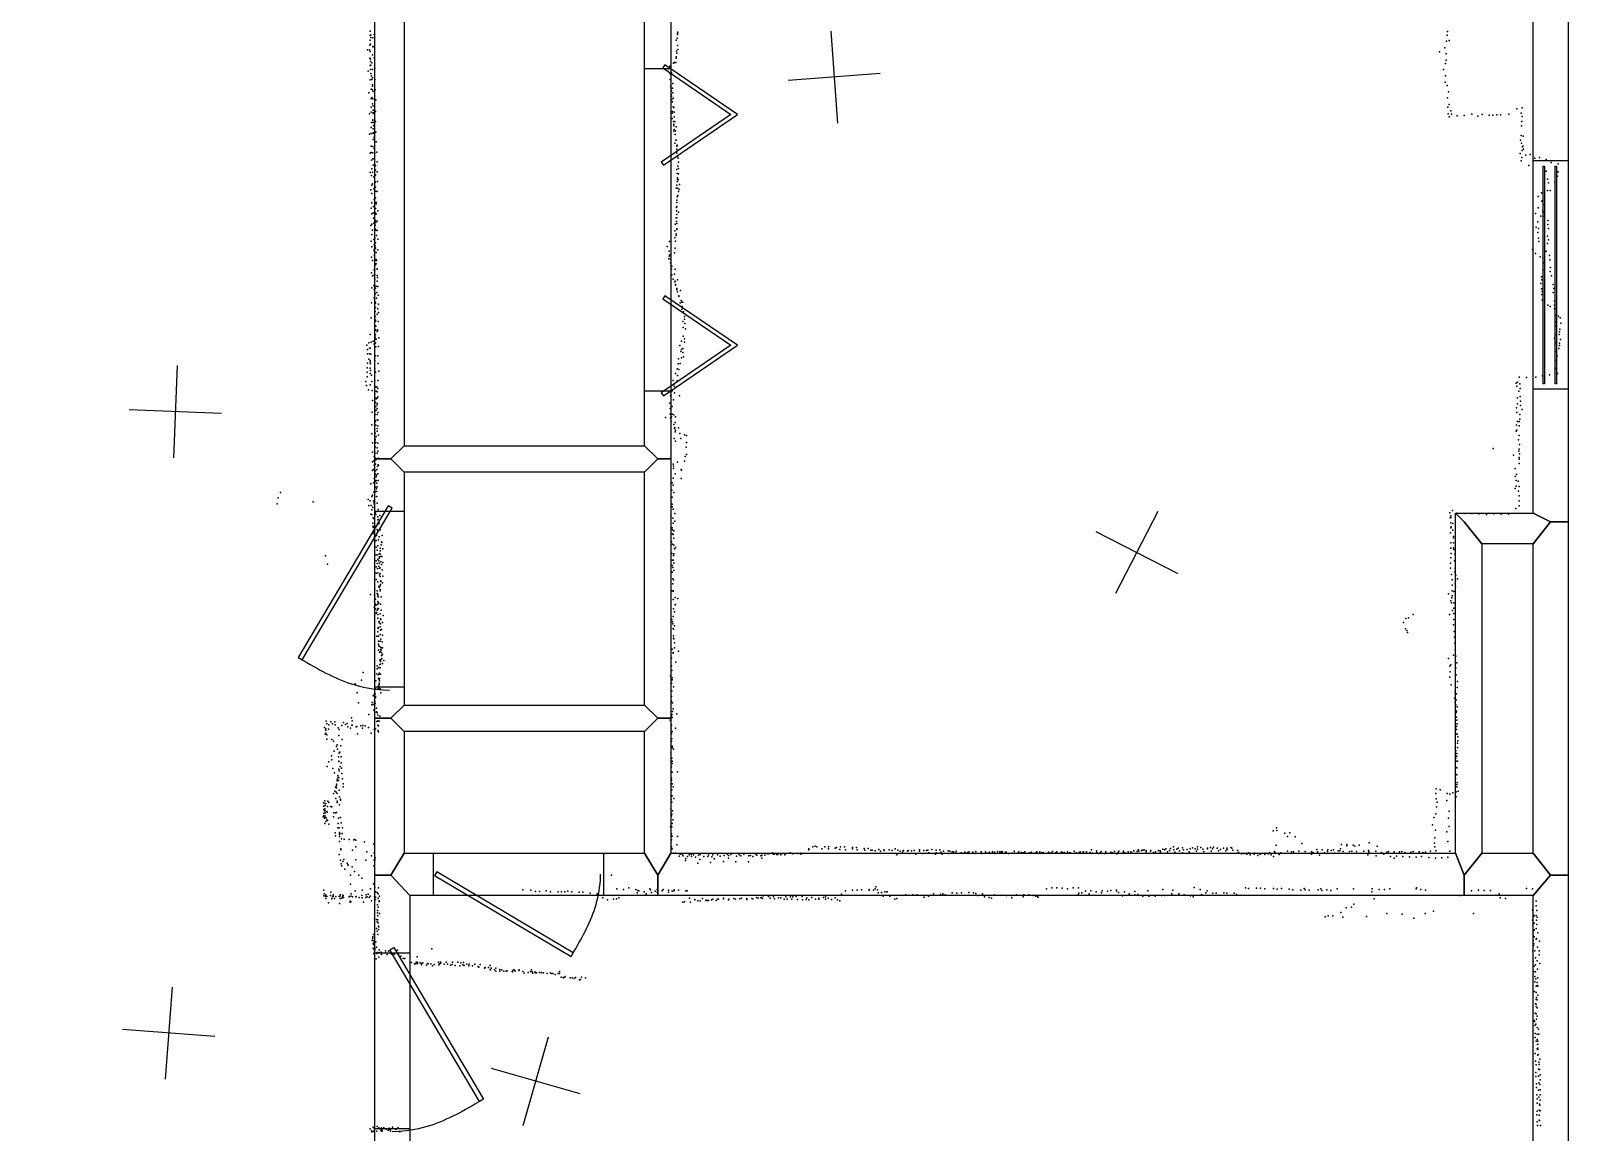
# Model space of a CAD drawing. Header units: millimetres. Extents: x -6189 to 5556, y -1270 to 18599.
# Drawn here: x -1103 to 5556, y 1698 to 6472 of the extents above; entities that cross this region are included whole.
import ezdxf

# ---------------------------------------------------------------- set-up
doc = ezdxf.new("R2010")
doc.units = ezdxf.units.MM
for name, color, linetype in [('DOORS', 7, 'Continuous'), ('P', 9, 'Continuous'), ('PANOS', 10, 'Continuous'), ('ROOMS', 1, 'Continuous'), ('WALLS', 3, 'Continuous'), ('WINDOWS', 6, 'Continuous')]:
    doc.layers.add(name, color=color, linetype=linetype)

# ---------------------------------------------------------------- blocks, each defined once
blk = doc.blocks.new('7-Bifold_49')
for points in [[(-898.992, 30.3406), (-625.387, 430.985)], [(-625.387, 430.985), (-356.55, 38.1576), (-373.055, 26.8622)], [(350.975, 30.1593), (624.58, 430.804)], [(624.58, 430.804), (893.417, 37.9763), (876.912, 26.6809)], [(-625.37, 395.547), (-882.476, 19.0615), (-898.992, 30.3406)], [(-373.055, 26.8622), (-625.37, 395.547)], [(624.597, 395.366), (367.491, 18.8802), (350.975, 30.1593)], [(876.912, 26.6809), (624.597, 395.366)]]:
    blk.add_lwpolyline(points)
blk = doc.blocks.new('1-Standard_3D')
for points in [[(-403.982, 5.64828), (253.382, 394.931), (263.573, 377.722), (-393.791, -11.5606), (-403.982, 5.64828)], [(263.573, 377.722), (275.367, 357.142), (283.15, 343.495), (290.844, 329.879), (298.429, 316.269), (305.882, 302.642), (313.184, 288.973), (320.313, 275.239), (327.249, 261.416), (333.971, 247.479), (340.456, 233.405), (346.686, 219.17), (352.638, 204.75), (358.291, 190.121), (363.626, 175.258), (368.62, 160.139), (373.253, 144.738), (377.503, 129.032), (381.351, 112.998), (384.774, 96.6102), (387.752, 79.8457), (390.265, 62.6802), (392.29, 45.0899), (393.807, 27.0508), (395.085, -0.90191)]]:
    blk.add_lwpolyline(points)
blk = doc.blocks.new('1-Standard_4C')
for points in [[(-590, 42.9766), (589.999, 42.9766), (589.999, 32.9766), (-590, 32.9766), (-590, 42.9766)], [(-590.014, -44.0958), (589.985, -44.0958), (589.985, -54.0958), (-590.014, -54.0958), (-590.014, -44.0958)]]:
    blk.add_lwpolyline(points)

msp = doc.modelspace()

# ---------------------------------------------------------------- linework, layer by layer
at = {"layer": 'DOORS'}
for points in [[(1670.05, 6307.29), (1670.05, 4910.29), (1555.75, 4910.29), (1555.75, 6307.29), (1670.05, 6307.29)], [(514.35, 4389.77), (514.35, 3627.77), (387.35, 3627.77), (387.35, 4389.77), (514.35, 4389.77)], [(1378.2, 2724.15), (641.6, 2724.15), (641.6, 2908.3), (1378.2, 2908.3), (1378.2, 2724.15)], [(539.75, 2476.03), (539.75, 1714.03), (387.35, 1714.03), (387.35, 2476.03), (539.75, 2476.03)]]:
    msp.add_lwpolyline(points, dxfattribs=at)
at = {"layer": 'P'}
for p in [(367, 6470), (1699, 6461), (1700, 6466), (5033, 6468), (366, 6409), (368, 6452), (368, 6431), (369, 6414), (370, 6453), (370, 6442), (379, 6441), (379, 6404), (381, 6402), (385, 6455), (1693, 6431), (1697, 6440), (1698, 6408), (1699, 6455), (5022, 6398), (5029, 6426), (5032, 6453), (5040, 6429), (356, 6389), (365, 6389), (366, 6353), (368, 6382), (369, 6348), (369, 6339), (375, 6332), (377, 6367), (384, 6354), (1681, 6331), (1686, 6334), (1691, 6334), (1692, 6358), (1693, 6353), (1694, 6383), (1696, 6374), (1700, 6391), (4998, 6380), (5024, 6330), (5027, 6371), (5027, 6344), (359, 6296), (368, 6321), (369, 6303), (370, 6322), (370, 6287), (373, 6276), (374, 6261), (377, 6268), (378, 6303), (387, 6309), (387, 6261), (1657, 6296), (1665, 6318), (1666, 6285), (1667, 6260), (1668, 6288), (1673, 6289), (5016, 6303), (5024, 6276), (362, 6202), (368, 6259), (372, 6218), (377, 6237), (377, 6231), (378, 6216), (380, 6209), (389, 6216), (1669, 6227), (1670, 6234), (1671, 6195), (1672, 6211), (1677, 6223), (1678, 6243), (1678, 6202), (5023, 6249), (5032, 6235), (5038, 6207), (371, 6140), (372, 6177), (375, 6182), (377, 6155), (379, 6176), (380, 6146), (380, 6128), (392, 6172), (1672, 6188), (1674, 6173), (1677, 6163), (1680, 6179), (1680, 6142), (1682, 6139), (5033, 6181), (5035, 6140), (5041, 6152), (5334, 6133), (5356, 6138), (364, 6112), (371, 6119), (373, 6074), (379, 6085), (379, 6083), (380, 6113), (381, 6118), (381, 6074), (382, 6060), (384, 6063), (390, 6122), (391, 6078), (1675, 6114), (1676, 6092), (1677, 6122), (1681, 6078), (1682, 6067), (1684, 6119), (1684, 6098), (1687, 6079), (5036, 6112), (5040, 6098), (5048, 6125), (5050, 6110), (5075, 6103), (5106, 6104), (5139, 6110), (5164, 6102), (5184, 6109), (5214, 6106), (5230, 6106), (5247, 6107), (5263, 6107), (5299, 6110), (5353, 6115), (5355, 6078), (5357, 6100), (364, 6023), (372, 6052), (372, 6026), (380, 6046), (380, 6027), (380, 6000), (381, 6031), (385, 6011), (392, 6032), (1682, 6059), (1683, 6036), (1684, 6044), (1688, 6022), (1689, 6038), (1691, 5998), (1692, 6055), (1693, 5997), (5350, 5998), (5352, 6018), (5354, 6059), (5361, 6015), (367, 5941), (372, 5971), (372, 5944), (379, 5970), (379, 5943), (384, 5962), (387, 5990), (387, 5941), (394, 5990), (396, 5946), (1687, 5985), (1695, 5971), (1695, 5941), (1696, 5958), (1696, 5950), (1697, 5976), (1699, 5927), (5348, 5939), (5354, 5985), (5357, 5953), (5358, 5969), (5359, 5972), (5363, 5958), (5372, 5932), (5392, 5935), (373, 5911), (374, 5873), (379, 5916), (380, 5889), (385, 5916), (390, 5888), (390, 5867), (397, 5903), (397, 5860), (1696, 5870), (1700, 5885), (1701, 5919), (1702, 5902), (1703, 5875), (5353, 5908), (5355, 5923), (5386, 5887), (5412, 5920), (5432, 5922), (5460, 5914), (5461, 5863), (5482, 5901), (5512, 5860), (5513, 5895), (368, 5858), (373, 5844), (374, 5802), (378, 5859), (378, 5808), (383, 5839), (390, 5794), (391, 5846), (391, 5816), (399, 5818), (1695, 5803), (1697, 5853), (1697, 5819), (1699, 5834), (1699, 5829), (1701, 5825), (1703, 5852), (1707, 5805), (5467, 5829), (5470, 5812), (5498, 5815), (5509, 5841), (370, 5782), (374, 5767), (383, 5787), (385, 5740), (391, 5747), (392, 5777), (394, 5727), (398, 5775), (1692, 5789), (1695, 5738), (1696, 5728), (1697, 5752), (1700, 5790), (1700, 5758), (1703, 5775), (1705, 5783), (5426, 5754), (5440, 5769), (5442, 5733), (5444, 5735), (5467, 5780), (5478, 5780), (371, 5703), (374, 5726), (375, 5678), (380, 5683), (382, 5710), (390, 5683), (391, 5702), (393, 5677), (394, 5722), (401, 5691), (1693, 5661), (1694, 5706), (1694, 5691), (1695, 5710), (1695, 5661), (1696, 5675), (1702, 5685), (5415, 5679), (5426, 5704), (5437, 5668), (5446, 5690), (5451, 5685), (5453, 5718), (5453, 5668), (370, 5628), (375, 5634), (378, 5608), (382, 5660), (383, 5638), (389, 5629), (389, 5612), (391, 5650), (392, 5640), (393, 5608), (397, 5646), (398, 5606), (1687, 5604), (1688, 5633), (1694, 5645), (1695, 5613), (1696, 5636), (1696, 5611), (5417, 5620), (5424, 5643), (5424, 5598), (5427, 5615), (5468, 5649), (5468, 5632), (5471, 5615), (372, 5560), (375, 5588), (375, 5535), (383, 5567), (384, 5544), (387, 5533), (388, 5573), (389, 5540), (390, 5552), (391, 5530), (395, 5585), (401, 5569), (1653, 5537), (1664, 5559), (1687, 5574), (1688, 5529), (1690, 5560), (1692, 5591), (1692, 5585), (1693, 5584), (5428, 5573), (5429, 5559), (5466, 5582), (5466, 5549), (5470, 5565), (373, 5490), (377, 5476), (384, 5523), (384, 5518), (386, 5502), (386, 5497), (390, 5478), (390, 5461), (394, 5510), (394, 5481), (394, 5461), (395, 5476), (401, 5522), (1661, 5483), (1662, 5517), (1663, 5495), (1665, 5500), (1668, 5483), (1668, 5466), (1685, 5509), (5402, 5524), (5415, 5506), (5434, 5492), (5446, 5488), (5450, 5464), (5461, 5517), (5475, 5497), (5477, 5479), (373, 5422), (377, 5409), (385, 5434), (385, 5413), (387, 5436), (387, 5395), (388, 5416), (389, 5457), (397, 5411), (398, 5440), (398, 5438), (399, 5402), (1673, 5438), (1674, 5451), (1674, 5414), (1680, 5395), (1685, 5417), (1688, 5438), (5441, 5405), (5447, 5436), (5478, 5428), (5479, 5445), (5483, 5409), (374, 5357), (383, 5368), (385, 5351), (387, 5334), (389, 5332), (391, 5356), (393, 5365), (396, 5337), (397, 5386), (400, 5363), (1687, 5383), (1688, 5387), (1689, 5372), (1690, 5369), (1696, 5355), (1696, 5349), (1698, 5392), (1699, 5340), (1711, 5346), (5438, 5376), (5441, 5353), (5442, 5392), (5442, 5329), (5443, 5341), (5491, 5372), (5491, 5337), (5494, 5354), (373, 5292), (385, 5314), (389, 5295), (389, 5292), (391, 5291), (391, 5272), (395, 5313), (400, 5266), (402, 5326), (403, 5287), (1704, 5323), (1704, 5320), (1710, 5293), (1714, 5302), (1717, 5296), (1717, 5265), (1719, 5276), (1721, 5296), (5443, 5304), (5468, 5283), (5478, 5277), (5497, 5300), (5497, 5283), (5497, 5266), (5505, 5268), (372, 5227), (387, 5194), (388, 5231), (388, 5213), (389, 5255), (389, 5234), (390, 5213), (391, 5217), (398, 5243), (402, 5211), (404, 5250), (1721, 5211), (1725, 5254), (1728, 5222), (1729, 5233), (1730, 5203), (5503, 5209), (5504, 5241), (5506, 5226), (5514, 5235), (5521, 5227), (5524, 5205), (368, 5155), (389, 5155), (389, 5144), (389, 5136), (390, 5174), (390, 5154), (391, 5176), (392, 5192), (394, 5135), (397, 5169), (399, 5175), (399, 5172), (405, 5141), (1723, 5185), (1723, 5148), (1729, 5137), (1733, 5180), (5497, 5139), (5502, 5156), (5503, 5192), (5517, 5155), (5518, 5167), (5520, 5178), (5522, 5133), (353, 5109), (356, 5090), (356, 5071), (361, 5119), (364, 5072), (365, 5096), (368, 5096), (370, 5070), (372, 5122), (380, 5127), (384, 5114), (390, 5118), (391, 5063), (392, 5102), (400, 5063), (404, 5103), (1709, 5107), (1713, 5081), (1715, 5127), (1716, 5091), (1721, 5094), (1721, 5077), (1729, 5122), (5502, 5120), (5502, 5082), (5508, 5062), (5515, 5094), (5518, 5118), (5518, 5107), (355, 5011), (356, 5031), (362, 5049), (367, 5036), (367, 5009), (368, 5043), (369, 5028), (369, 5000), (387, 5042), (388, 5007), (402, 5029), (405, 4996), (1697, 5006), (1701, 5028), (1703, 5050), (1704, 5003), (1710, 5029), (1716, 5054), (1725, 5058), (5503, 5008), (5506, 5044), (348, 4952), (351, 4934), (355, 4992), (355, 4972), (368, 4987), (368, 4937), (373, 4979), (374, 4952), (388, 4957), (388, 4932), (390, 4992), (396, 4929), (400, 4956), (1680, 4956), (1684, 4931), (1686, 4941), (1689, 4987), (1697, 4955), (1699, 4977), (5330, 4944), (5334, 4932), (5337, 4949), (5344, 4970), (5347, 4941), (5376, 4969), (5416, 4970), (5445, 4976), (5475, 4981), (5510, 4987), (360, 4915), (376, 4913), (378, 4870), (387, 4898), (392, 4880), (393, 4910), (394, 4927), (394, 4876), (397, 4880), (398, 4907), (400, 4885), (401, 4921), (1668, 4890), (1675, 4911), (1681, 4872), (1685, 4902), (1690, 4926), (1707, 4889), (5337, 4881), (5342, 4910), (5348, 4921), (5348, 4887), (5349, 4867), (376, 4819), (387, 4821), (388, 4840), (389, 4808), (390, 4860), (392, 4843), (394, 4827), (397, 4857), (397, 4850), (397, 4835), (398, 4808), (400, 4818), (1646, 4796), (1665, 4858), (1666, 4835), (1667, 4810), (1673, 4799), (1675, 4810), (1676, 4844), (1683, 4807), (1690, 4799), (5332, 4838), (5333, 4818), (5336, 4855), (5346, 4809), (5349, 4847), (5357, 4831), (374, 4764), (388, 4744), (389, 4782), (389, 4728), (391, 4778), (391, 4762), (392, 4763), (397, 4786), (398, 4748), (398, 4736), (400, 4759), (401, 4784), (1668, 4793), (1671, 4779), (1682, 4765), (1685, 4748), (1687, 4753), (1688, 4774), (1688, 4734), (1690, 4741), (1703, 4751), (5330, 4737), (5332, 4762), (5334, 4741), (5337, 4778), (5343, 4779), (5344, 4760), (5346, 4789), (375, 4725), (377, 4686), (387, 4684), (388, 4704), (388, 4683), (388, 4665), (389, 4699), (389, 4669), (392, 4687), (394, 4714), (397, 4664), (401, 4685), (403, 4719), (1684, 4704), (1689, 4693), (1709, 4726), (1713, 4704), (1728, 4720), (1736, 4667), (1738, 4717), (1738, 4687), (5231, 4662), (5341, 4699), (5343, 4718), (5345, 4678), (378, 4646), (378, 4603), (383, 4608), (385, 4627), (387, 4646), (388, 4639), (391, 4619), (392, 4614), (392, 4612), (397, 4641), (400, 4650), (403, 4620), (1698, 4602), (1729, 4606), (1732, 4626), (1737, 4636), (5319, 4633), (5342, 4650), (5343, 4623), (5343, 4615), (5343, 4597), (5344, 4659), (5345, 4638), (378, 4566), (382, 4570), (384, 4589), (384, 4531), (390, 4593), (390, 4550), (391, 4564), (394, 4538), (395, 4546), (396, 4570), (399, 4584), (400, 4552), (402, 4591), (404, 4589), (1679, 4533), (1680, 4594), (1681, 4585), (1681, 4574), (1688, 4552), (1714, 4571), (1714, 4532), (1716, 4567), (5327, 4575), (5327, 4540), (5332, 4549), (-21, 4470), (370, 4508), (382, 4512), (383, 4472), (387, 4478), (389, 4473), (390, 4518), (392, 4494), (394, 4522), (395, 4486), (396, 4511), (396, 4475), (398, 4495), (402, 4523), (1674, 4481), (1676, 4513), (1679, 4502), (1683, 4470), (5326, 4488), (5330, 4498), (5331, 4523), (5340, 4520), (5341, 4477), (5343, 4497), (-36, 4421), (-31, 4447), (120, 4430), (358, 4440), (362, 4414), (368, 4434), (372, 4415), (374, 4453), (375, 4396), (377, 4459), (379, 4407), (382, 4435), (385, 4427), (385, 4422), (386, 4400), (388, 4452), (396, 4454), (397, 4425), (402, 4397), (1676, 4450), (1676, 4420), (1676, 4409), (1679, 4399), (5329, 4401), (5343, 4456), (5343, 4434), (5343, 4413), (370, 4377), (374, 4376), (379, 4338), (381, 4361), (385, 4357), (389, 4382), (392, 4375), (393, 4388), (399, 4331), (400, 4352), (401, 4365), (402, 4353), (402, 4340), (406, 4337), (409, 4371), (1670, 4369), (1678, 4359), (1679, 4338), (1687, 4379), (1687, 4346), (5043, 4382), (5045, 4361), (5047, 4363), (5047, 4339), (5048, 4370), (5055, 4393), (5056, 4336), (5074, 4381), (5106, 4380), (5139, 4379), (5169, 4378), (5202, 4376), (5234, 4378), (5266, 4377), (5298, 4377), (380, 4319), (381, 4325), (381, 4293), (384, 4300), (386, 4280), (386, 4274), (394, 4263), (395, 4285), (397, 4311), (401, 4305), (404, 4266), (407, 4278), (410, 4309), (419, 4285), (1676, 4318), (1677, 4309), (1677, 4291), (1679, 4288), (1683, 4305), (1683, 4273), (5046, 4296), (5047, 4318), (5049, 4322), (5056, 4308), (5059, 4280), (5059, 4274), (174, 4196), (388, 4260), (393, 4201), (394, 4234), (398, 4221), (400, 4240), (400, 4201), (408, 4206), (410, 4218), (410, 4204), (411, 4230), (411, 4230), (415, 4244), (416, 4257), (418, 4254), (422, 4226), (1672, 4257), (1674, 4207), (1677, 4247), (1681, 4197), (1683, 4242), (1683, 4205), (1685, 4227), (1690, 4233), (5048, 4252), (5048, 4230), (5049, 4207), (5059, 4253), (5059, 4231), (5060, 4224), (5065, 4203), (183, 4160), (393, 4174), (394, 4149), (398, 4163), (399, 4142), (401, 4181), (405, 4174), (405, 4152), (407, 4186), (407, 4165), (408, 4192), (408, 4143), (410, 4144), (413, 4193), (413, 4170), (416, 4159), (418, 4194), (419, 4136), (422, 4168), (1676, 4155), (1677, 4177), (1678, 4146), (1680, 4177), (1682, 4165), (1683, 4132), (5046, 4165), (5046, 4143), (5047, 4187), (5063, 4175), (5066, 4141), (393, 4121), (394, 4094), (400, 4084), (401, 4122), (405, 4063), (408, 4114), (410, 4107), (410, 4066), (411, 4120), (412, 4072), (413, 4088), (413, 4085), (420, 4079), (422, 4108), (1676, 4126), (1678, 4096), (1678, 4075), (1681, 4092), (5051, 4116), (5053, 4092), (5053, 4069), (5065, 4127), (5066, 4077), (5068, 4091), (5068, 4062), (5069, 4112), (5077, 4097), (369, 4029), (386, 4027), (386, 4026), (386, 3999), (387, 4053), (391, 4008), (398, 4045), (398, 4033), (400, 4022), (401, 4028), (401, 3999), (402, 4019), (407, 4059), (410, 4051), (410, 4044), (415, 4018), (1674, 4045), (1679, 4043), (1680, 4045), (1680, 4007), (1688, 4015), (1700, 4012), (5038, 4031), (5048, 4001), (5052, 4014), (5053, 4023), (5054, 4045), (5061, 4042), (385, 3974), (389, 3988), (391, 3967), (394, 3983), (394, 3947), (395, 3950), (398, 3961), (399, 3987), (400, 3942), (401, 3968), (403, 3993), (403, 3966), (404, 3990), (410, 3945), (412, 3987), (415, 3961), (424, 3937), (1679, 3933), (1681, 3967), (1686, 3954), (1688, 3984), (1689, 3986), (4885, 3942), (5042, 3942), (5051, 3993), (5055, 3959), (5060, 3993), (5060, 3970), (5061, 3946), (400, 3926), (400, 3867), (402, 3886), (402, 3882), (406, 3912), (407, 3906), (411, 3889), (412, 3923), (412, 3902), (412, 3874), (413, 3921), (417, 3877), (421, 3908), (1674, 3920), (1677, 3910), (1678, 3901), (1679, 3882), (1681, 3879), (1686, 3893), (4843, 3908), (4852, 3880), (4853, 3924), (4857, 3872), (4860, 3864), (4865, 3927), (5059, 3897), (5061, 3920), (5062, 3869), (396, 3848), (403, 3848), (404, 3826), (404, 3814), (405, 3806), (410, 3826), (411, 3855), (411, 3855), (411, 3802), (414, 3835), (416, 3798), (419, 3823), (420, 3852), (420, 3797), (1681, 3850), (1681, 3840), (1682, 3836), (1685, 3819), (1686, 3798), (5063, 3844), (5065, 3818), (403, 3787), (408, 3779), (409, 3745), (412, 3790), (412, 3780), (412, 3738), (413, 3746), (415, 3788), (416, 3776), (417, 3764), (418, 3752), (421, 3769), (426, 3743), (1672, 3753), (1675, 3792), (1679, 3777), (1679, 3775), (1691, 3735), (1702, 3783), (5037, 3751), (5059, 3766), (5067, 3790), (5070, 3761), (5073, 3733), (337, 3690), (395, 3685), (397, 3719), (398, 3707), (402, 3680), (403, 3712), (404, 3665), (405, 3713), (406, 3688), (408, 3664), (409, 3725), (409, 3683), (411, 3711), (412, 3727), (412, 3684), (420, 3729), (1668, 3676), (1672, 3700), (1673, 3720), (1674, 3699), (1675, 3667), (5043, 3718), (5044, 3671), (5045, 3694), (5047, 3724), (5070, 3710), (5071, 3681), (302, 3641), (311, 3603), (330, 3658), (389, 3598), (391, 3620), (392, 3654), (392, 3619), (402, 3621), (404, 3633), (404, 3626), (406, 3639), (406, 3624), (407, 3660), (407, 3644), (408, 3655), (410, 3620), (413, 3602), (1672, 3644), (1672, 3643), (1674, 3611), (1675, 3659), (1681, 3629), (5049, 3637), (5067, 3612), (5067, 3604), (5072, 3598), (5075, 3625), (5076, 3651), (317, 3559), (375, 3551), (376, 3561), (381, 3590), (382, 3592), (382, 3552), (386, 3568), (386, 3560), (388, 3566), (389, 3556), (390, 3587), (390, 3582), (395, 3536), (1672, 3587), (1672, 3566), (1677, 3559), (1680, 3534), (5064, 3579), (5067, 3561), (5070, 3551), (5071, 3572), (5075, 3542), (177, 3480), (180, 3468), (189, 3464), (197, 3477), (204, 3469), (214, 3477), (216, 3464), (252, 3474), (260, 3465), (267, 3470), (287, 3495), (288, 3463), (289, 3482), (362, 3509), (383, 3528), (388, 3518), (395, 3520), (396, 3478), (397, 3516), (401, 3506), (401, 3481), (403, 3493), (407, 3480), (409, 3501), (1667, 3484), (1673, 3504), (1673, 3463), (1674, 3509), (1676, 3496), (1677, 3522), (1696, 3511), (5068, 3464), (5070, 3516), (5071, 3517), (5072, 3523), (5072, 3497), (5074, 3484), (5075, 3469), (169, 3453), (173, 3424), (175, 3441), (176, 3446), (176, 3428), (179, 3420), (180, 3402), (187, 3445), (201, 3400), (229, 3451), (231, 3418), (233, 3444), (244, 3461), (246, 3400), (270, 3456), (282, 3449), (289, 3462), (307, 3456), (309, 3457), (313, 3425), (327, 3459), (334, 3450), (336, 3461), (345, 3459), (360, 3452), (372, 3428), (385, 3444), (391, 3446), (400, 3440), (401, 3462), (403, 3433), (404, 3460), (1671, 3450), (1672, 3426), (1674, 3404), (1676, 3435), (1689, 3449), (5072, 3457), (5072, 3444), (5074, 3424), (5075, 3425), (5078, 3412), (200, 3330), (208, 3393), (211, 3350), (222, 3370), (224, 3377), (226, 3359), (233, 3341), (235, 3346), (236, 3345), (240, 3373), (1670, 3342), (1672, 3392), (1675, 3368), (1675, 3365), (1676, 3371), (1681, 3359), (5067, 3362), (5069, 3351), (5073, 3340), (5076, 3384), (5076, 3366), (5078, 3394), (181, 3284), (188, 3303), (201, 3312), (206, 3275), (230, 3326), (231, 3305), (232, 3307), (232, 3272), (233, 3264), (238, 3283), (242, 3325), (242, 3300), (243, 3276), (1672, 3282), (1674, 3320), (1675, 3296), (1676, 3306), (5070, 3320), (5070, 3281), (5073, 3277), (5074, 3328), (5074, 3307), (5077, 3307), (213, 3256), (221, 3207), (222, 3200), (225, 3228), (225, 3222), (227, 3245), (228, 3237), (230, 3223), (232, 3234), (244, 3253), (248, 3230), (251, 3208), (1671, 3198), (1673, 3232), (1673, 3223), (1675, 3208), (1676, 3259), (1698, 3260), (5068, 3231), (5072, 3249), (5073, 3248), (5073, 3206), (5075, 3214), (171, 3135), (184, 3133), (208, 3166), (214, 3177), (217, 3194), (218, 3145), (220, 3172), (222, 3191), (224, 3166), (225, 3133), (233, 3181), (234, 3152), (239, 3142), (239, 3137), (251, 3196), (1671, 3154), (1671, 3141), (1674, 3182), (1675, 3156), (1679, 3196), (1683, 3145), (4983, 3166), (4984, 3186), (4984, 3144), (5002, 3183), (5030, 3136), (5032, 3166), (5043, 3163), (5056, 3170), (5071, 3174), (5071, 3152), (5073, 3195), (5079, 3177), (164, 3065), (165, 3126), (166, 3097), (166, 3080), (166, 3069), (167, 3111), (170, 3091), (171, 3100), (171, 3070), (171, 3065), (172, 3123), (172, 3082), (173, 3114), (173, 3092), (176, 3123), (180, 3089), (181, 3086), (182, 3110), (189, 3127), (197, 3110), (201, 3109), (209, 3065), (210, 3083), (217, 3083), (222, 3084), (225, 3128), (235, 3117), (1670, 3101), (1672, 3070), (1674, 3129), (1674, 3077), (1677, 3091), (4983, 3078), (4985, 3109), (4989, 3129), (5041, 3090), (169, 3059), (171, 3037), (175, 3045), (177, 3061), (180, 3053), (182, 3050), (189, 3034), (227, 3018), (228, 3037), (230, 3060), (233, 3017), (234, 2998), (239, 3062), (242, 3039), (248, 3017), (1668, 3023), (1674, 3022), (1675, 3036), (1678, 3053), (4278, 3005), (4292, 3017), (4294, 3006), (4969, 3031), (4974, 3062), (4981, 3008), (5030, 3001), (5038, 3059), (5041, 3023), (216, 2996), (217, 2983), (234, 2980), (235, 2989), (235, 2959), (236, 2991), (243, 2970), (246, 2993), (254, 2969), (276, 2967), (297, 2965), (300, 2967), (305, 2964), (305, 2936), (343, 2957), (383, 2947), (1672, 2992), (1672, 2991), (1672, 2936), (1673, 2966), (1675, 2981), (1696, 2944), (1698, 2980), (2285, 2936), (2294, 2938), (2302, 2936), (2336, 2935), (2353, 2936), (2381, 2930), (2387, 2933), (2404, 2935), (2421, 2935), (2456, 2932), (2473, 2932), (3846, 2935), (3886, 2931), (3929, 2931), (3951, 2936), (3965, 2933), (4007, 2933), (4020, 2934), (4077, 2930), (4097, 2932), (4291, 2942), (4329, 2994), (4340, 2980), (4350, 2996), (4374, 2978), (4402, 2950), (4574, 2945), (4597, 2940), (4598, 2946), (4624, 2943), (4632, 2938), (4650, 2942), (4694, 2952), (4729, 2938), (4977, 2951), (4978, 2975), (4979, 2935), (5035, 2959), (233, 2902), (239, 2877), (240, 2926), (240, 2922), (249, 2872), (253, 2880), (267, 2864), (291, 2921), (305, 2879), (349, 2877), (353, 2914), (373, 2896), (384, 2910), (385, 2878), (388, 2877), (389, 2888), (1676, 2927), (1680, 2908), (1689, 2908), (1695, 2907), (1705, 2895), (1710, 2903), (1718, 2902), (1723, 2897), (1733, 2876), (1735, 2885), (1741, 2893), (1749, 2901), (1757, 2902), (1759, 2893), (1768, 2900), (1776, 2891), (1786, 2865), (1789, 2899), (1795, 2880), (1797, 2902), (1812, 2893), (1830, 2893), (1832, 2901), (1841, 2868), (1847, 2892), (1851, 2900), (1857, 2883), (1872, 2901), (1883, 2895), (1897, 2872), (1901, 2898), (1913, 2903), (1919, 2898), (1919, 2886), (1930, 2902), (1951, 2870), (1954, 2895), (1966, 2901), (1972, 2896), (1986, 2903), (2006, 2870), (2007, 2897), (2015, 2898), (2024, 2894), (2038, 2903), (2042, 2899), (2059, 2897), (2063, 2899), (2063, 2886), (2077, 2899), (2087, 2905), (2094, 2905), (2110, 2910), (2112, 2904), (2119, 2903), (2129, 2902), (2133, 2902), (2146, 2900), (2154, 2907), (2163, 2900), (2169, 2906), (2187, 2909), (2198, 2905), (2199, 2906), (2216, 2906), (2233, 2908), (2233, 2904), (2267, 2927), (2267, 2922), (2324, 2926), (2352, 2926), (2402, 2924), (2426, 2922), (2456, 2927), (2476, 2922), (2507, 2928), (2510, 2921), (2524, 2928), (2535, 2921), (2542, 2921), (2555, 2918), (2571, 2924), (2577, 2916), (2592, 2923), (2594, 2919), (2615, 2923), (2628, 2919), (2641, 2927), (2648, 2901), (2652, 2921), (2663, 2916), (2673, 2910), (2674, 2916), (2677, 2919), (2695, 2917), (2697, 2920), (2702, 2906), (2712, 2918), (2723, 2919), (2731, 2903), (2747, 2922), (2747, 2917), (2759, 2906), (2765, 2919), (2777, 2919), (2782, 2921), (2787, 2909), (2800, 2924), (2816, 2903), (2818, 2921), (2819, 2910), (2835, 2922), (2839, 2912), (2844, 2904), (2851, 2916), (2871, 2918), (2871, 2907), (2878, 2916), (2888, 2914), (2894, 2913), (2901, 2908), (2902, 2910), (2906, 2916), (2927, 2909), (2929, 2909), (2943, 2912), (2955, 2911), (2957, 2906), (2960, 2913), (2978, 2912), (2987, 2907), (2991, 2915), (3013, 2908), (3014, 2913), (3016, 2906), (3032, 2913), (3038, 2908), (3044, 2908), (3050, 2912), (3063, 2913), (3072, 2912), (3073, 2907), (3085, 2915), (3095, 2913), (3100, 2913), (3104, 2915), (3104, 2910), (3119, 2912), (3122, 2912), (3132, 2906), (3148, 2908), (3157, 2917), (3160, 2908), (3170, 2908), (3176, 2914), (3188, 2911), (3195, 2910), (3203, 2914), (3219, 2908), (3225, 2910), (3231, 2912), (3247, 2908), (3251, 2910), (3255, 2914), (3268, 2914), (3277, 2909), (3282, 2911), (3305, 2912), (3307, 2910), (3310, 2908), (3317, 2909), (3323, 2915), (3336, 2910), (3338, 2908), (3342, 2914), (3360, 2910), (3362, 2914), (3366, 2911), (3374, 2911), (3388, 2914), (3396, 2909), (3401, 2909), (3417, 2916), (3420, 2908), (3426, 2909), (3438, 2909), (3442, 2914), (3455, 2913), (3457, 2914), (3470, 2913), (3485, 2911), (3491, 2922), (3495, 2908), (3513, 2918), (3515, 2911), (3522, 2907), (3529, 2909), (3533, 2915), (3547, 2906), (3549, 2906), (3553, 2913), (3575, 2912), (3577, 2908), (3582, 2909), (3591, 2915), (3601, 2905), (3606, 2911), (3610, 2916), (3629, 2913), (3630, 2916), (3635, 2910), (3638, 2908), (3650, 2913), (3662, 2914), (3668, 2908), (3675, 2918), (3689, 2915), (3694, 2922), (3697, 2916), (3708, 2919), (3714, 2921), (3720, 2922), (3728, 2920), (3728, 2913), (3747, 2917), (3748, 2919), (3760, 2911), (3769, 2914), (3782, 2919), (3789, 2918), (3790, 2912), (3801, 2925), (3808, 2923), (3814, 2926), (3820, 2914), (3829, 2920), (3834, 2928), (3848, 2923), (3852, 2912), (3861, 2925), (3867, 2929), (3872, 2918), (3885, 2909), (3890, 2922), (3906, 2924), (3915, 2914), (3919, 2927), (3940, 2927), (3946, 2916), (3951, 2925), (3973, 2925), (3978, 2915), (3994, 2929), (3994, 2926), (4009, 2916), (4015, 2926), (4035, 2929), (4041, 2918), (4050, 2924), (4063, 2929), (4073, 2918), (4079, 2924), (4099, 2929), (4104, 2921), (4124, 2920), (4128, 2911), (4142, 2906), (4143, 2905), (4153, 2907), (4164, 2904), (4171, 2909), (4173, 2910), (4178, 2901), (4196, 2904), (4197, 2908), (4212, 2898), (4217, 2907), (4222, 2904), (4226, 2906), (4242, 2908), (4242, 2902), (4257, 2905), (4262, 2910), (4269, 2901), (4280, 2894), (4284, 2915), (4285, 2912), (4304, 2902), (4311, 2910), (4341, 2916), (4357, 2914), (4366, 2913), (4390, 2917), (4417, 2915), (4444, 2913), (4444, 2904), (4450, 2911), (4467, 2924), (4470, 2913), (4479, 2899), (4491, 2923), (4500, 2909), (4511, 2906), (4514, 2915), (4515, 2923), (4530, 2920), (4539, 2922), (4544, 2908), (4560, 2918), (4567, 2918), (4570, 2926), (4581, 2915), (4609, 2915), (4619, 2916), (4639, 2915), (4671, 2916), (4688, 2900), (4691, 2920), (4693, 2913), (4723, 2916), (4724, 2897), (4748, 2911), (4758, 2903), (4771, 2912), (4778, 2915), (4787, 2893), (4802, 2886), (4803, 2914), (4812, 2895), (4825, 2913), (4836, 2915), (4840, 2893), (4849, 2911), (4868, 2892), (4875, 2912), (4884, 2915), (4897, 2890), (4911, 2913), (4920, 2894), (4927, 2911), (4938, 2912), (4952, 2889), (4959, 2916), (4982, 2886), (4983, 2918), (5009, 2887), (5034, 2891), (5043, 2916), (242, 2861), (244, 2853), (258, 2839), (270, 2858), (272, 2856), (282, 2813), (289, 2848), (300, 2828), (318, 2813), (331, 2800), (383, 2853), (1413, 2813), (167, 2747), (168, 2731), (197, 2739), (282, 2773), (285, 2732), (302, 2744), (332, 2747), (369, 2753), (382, 2775), (388, 2761), (390, 2740), (398, 2737), (402, 2732), (403, 2758), (1028, 2749), (1063, 2747), (1084, 2742), (1100, 2742), (1130, 2744), (1149, 2740), (1181, 2740), (1196, 2740), (1211, 2741), (1224, 2743), (1241, 2741), (1272, 2739), (1288, 2739), (1320, 2734), (1350, 2732), (1435, 2753), (1464, 2750), (1488, 2757), (1518, 2750), (1524, 2736), (1525, 2746), (1531, 2745), (1554, 2740), (1562, 2731), (1579, 2754), (1582, 2749), (1586, 2737), (1601, 2743), (1610, 2739), (1611, 2750), (1632, 2745), (1636, 2750), (1660, 2748), (1660, 2739), (1675, 2743), (1683, 2744), (1684, 2749), (1703, 2747), (1735, 2745), (1740, 2744), (2426, 2745), (2456, 2748), (2476, 2748), (2496, 2749), (2528, 2750), (2528, 2748), (2547, 2747), (2555, 2753), (2557, 2762), (2565, 2749), (2567, 2736), (2582, 2737), (2597, 2740), (2605, 2741), (2607, 2741), (2807, 2731), (2847, 2731), (2888, 2736), (2908, 2735), (2929, 2736), (2960, 2737), (2980, 2736), (2990, 2733), (3020, 2731), (3296, 2754), (3320, 2758), (3342, 2757), (3365, 2756), (3387, 2754), (3412, 2758), (3435, 2757), (3437, 2735), (3449, 2736), (3465, 2743), (3482, 2732), (3489, 2745), (3512, 2741), (3535, 2736), (3537, 2744), (3561, 2743), (3575, 2746), (3599, 2744), (3600, 2747), (3608, 2738), (3634, 2741), (3655, 2731), (3679, 2742), (3736, 2744), (3801, 2750), (3840, 2731), (3844, 2747), (3869, 2731), (3936, 2759), (3962, 2751), (3987, 2736), (3992, 2744), (4017, 2735), (4032, 2735), (4064, 2736), (4078, 2735), (4109, 2735), (4158, 2757), (4172, 2755), (4206, 2756), (4223, 2756), (4242, 2754), (4279, 2755), (4295, 2752), (4314, 2755), (4348, 2752), (4363, 2749), (4398, 2748), (4412, 2755), (4417, 2749), (4434, 2747), (4473, 2749), (4485, 2754), (4489, 2746), (4511, 2749), (4528, 2746), (4556, 2754), (4626, 2753), (4705, 2740), (4707, 2753), (4737, 2750), (4761, 2751), (4783, 2753), (4897, 2753), (4899, 2758), (4918, 2751), (4938, 2748), (5137, 2745), (5168, 2748), (5192, 2746), (5219, 2746), (5257, 2731), (5375, 2755), (5402, 2753), (5423, 2746), (166, 2723), (174, 2721), (175, 2725), (175, 2712), (176, 2728), (179, 2720), (187, 2692), (195, 2725), (201, 2710), (204, 2719), (207, 2727), (207, 2722), (213, 2712), (218, 2720), (233, 2720), (235, 2690), (236, 2722), (237, 2728), (237, 2712), (245, 2713), (247, 2719), (249, 2726), (250, 2724), (252, 2716), (276, 2719), (277, 2720), (280, 2700), (280, 2695), (283, 2697), (284, 2721), (291, 2718), (305, 2718), (307, 2720), (319, 2716), (319, 2716), (331, 2725), (333, 2714), (339, 2696), (348, 2716), (350, 2727), (354, 2719), (358, 2730), (363, 2716), (367, 2721), (373, 2702), (386, 2720), (391, 2717), (391, 2707), (399, 2684), (402, 2713), (402, 2674), (406, 2701), (406, 2698), (408, 2722), (1375, 2714), (1395, 2706), (1421, 2708), (1434, 2710), (1445, 2715), (1721, 2695), (1729, 2697), (1750, 2713), (1754, 2695), (1773, 2705), (1774, 2707), (1786, 2701), (1796, 2701), (1806, 2711), (1821, 2703), (1822, 2704), (1828, 2703), (1832, 2703), (1846, 2706), (1852, 2709), (1866, 2703), (1872, 2708), (1876, 2708), (1897, 2713), (1897, 2710), (1919, 2706), (1921, 2708), (1943, 2712), (1949, 2709), (1969, 2710), (1976, 2713), (1999, 2712), (1999, 2707), (2020, 2711), (2024, 2710), (2040, 2716), (2048, 2713), (2060, 2714), (2062, 2716), (2067, 2711), (2070, 2723), (2093, 2720), (2099, 2713), (2102, 2725), (2114, 2718), (2118, 2710), (2136, 2715), (2146, 2714), (2161, 2709), (2167, 2718), (2173, 2709), (2188, 2718), (2194, 2709), (2198, 2719), (2213, 2720), (2218, 2707), (2238, 2720), (2240, 2706), (2255, 2707), (2259, 2714), (2267, 2705), (2280, 2716), (2296, 2708), (2310, 2713), (2310, 2708), (2330, 2716), (2340, 2718), (2340, 2709), (2351, 2713), (2365, 2707), (2381, 2714), (2391, 2705), (2401, 2702), (2408, 2730), (2589, 2721), (2618, 2722), (2639, 2708), (2648, 2712), (2687, 2727), (2717, 2727), (2737, 2727), (2766, 2717), (2786, 2721), (2837, 2729), (2857, 2728), (2999, 2725), (3028, 2718), (3048, 2716), (3058, 2713), (3071, 2727), (3103, 2726), (3124, 2725), (3145, 2725), (3147, 2714), (3167, 2728), (3195, 2719), (3199, 2728), (3220, 2727), (3240, 2725), (3242, 2726), (3251, 2722), (3257, 2718), (3261, 2717), (3433, 2728), (3626, 2723), (3679, 2728), (3692, 2729), (3714, 2722), (3741, 2722), (3767, 2721), (3795, 2724), (3809, 2725), (3893, 2727), (3920, 2723), (3932, 2719), (3968, 2729), (4120, 2729), (4595, 2671), (4617, 2674), (4628, 2687), (4715, 2710), (5085, 2725), (5262, 2714), (5285, 2711), (5418, 2700), (5418, 2679), (386, 2625), (395, 2621), (398, 2611), (399, 2660), (399, 2650), (400, 2636), (400, 2619), (402, 2606), (408, 2646), (4504, 2632), (4516, 2637), (4536, 2636), (4571, 2651), (4580, 2631), (4682, 2633), (4771, 2647), (4837, 2643), (4887, 2626), (4936, 2646), (4973, 2657), (5146, 2646), (5401, 2662), (5402, 2617), (5404, 2640), (5408, 2605), (5409, 2636), (5417, 2638), (5419, 2618), (5420, 2660), (5420, 2599), (5421, 2630), (376, 2531), (379, 2545), (379, 2539), (382, 2556), (395, 2581), (397, 2570), (400, 2556), (403, 2591), (404, 2577), (405, 2589), (5403, 2595), (5404, 2551), (5407, 2573), (5408, 2575), (5408, 2545), (5418, 2582), (5418, 2535), (5419, 2538), (5425, 2562), (380, 2528), (381, 2515), (381, 2496), (383, 2520), (383, 2511), (383, 2472), (384, 2489), (385, 2490), (386, 2478), (387, 2489), (388, 2495), (392, 2524), (395, 2500), (396, 2473), (398, 2478), (406, 2477), (407, 2489), (415, 2479), (417, 2469), (433, 2476), (434, 2485), (441, 2469), (447, 2483), (455, 2477), (459, 2470), (466, 2468), (473, 2474), (473, 2470), (485, 2487), (490, 2469), (635, 2494), (5403, 2483), (5405, 2529), (5406, 2506), (5407, 2515), (5412, 2485), (5423, 2501), (5430, 2485), (5431, 2467), (5432, 2527), (393, 2450), (405, 2457), (500, 2461), (510, 2451), (517, 2451), (547, 2434), (560, 2429), (565, 2428), (567, 2435), (571, 2459), (572, 2435), (573, 2430), (584, 2433), (589, 2430), (589, 2424), (595, 2433), (611, 2422), (615, 2430), (619, 2428), (630, 2428), (637, 2419), (644, 2425), (663, 2436), (665, 2424), (667, 2428), (672, 2435), (673, 2431), (688, 2427), (697, 2436), (702, 2427), (715, 2422), (723, 2426), (724, 2436), (735, 2421), (747, 2436), (756, 2420), (760, 2432), (769, 2424), (771, 2434), (775, 2421), (786, 2427), (794, 2420), (796, 2427), (810, 2419), (821, 2427), (835, 2417), (838, 2414), (844, 2426), (862, 2410), (866, 2413), (880, 2413), (887, 2421), (887, 2402), (891, 2410), (892, 2408), (906, 2402), (911, 2409), (929, 2404), (938, 2403), (961, 2398), (987, 2401), (991, 2403), (1011, 2400), (1012, 2403), (1066, 2402), (5405, 2439), (5409, 2418), (5414, 2424), (5415, 2454), (5422, 2442), (5423, 2405), (5433, 2430), (911, 2396), (929, 2397), (946, 2396), (956, 2397), (982, 2395), (984, 2394), (995, 2397), (1028, 2395), (1035, 2388), (1052, 2391), (1061, 2395), (1069, 2393), (1072, 2388), (1081, 2393), (1084, 2390), (1087, 2389), (1101, 2391), (1109, 2391), (1110, 2389), (1118, 2390), (1134, 2386), (1148, 2389), (1151, 2387), (1158, 2387), (1169, 2382), (1182, 2386), (1187, 2395), (1188, 2387), (1195, 2371), (1203, 2369), (1205, 2368), (1211, 2370), (1212, 2373), (1233, 2367), (1242, 2367), (1251, 2365), (1256, 2369), (1274, 2359), (1278, 2361), (1282, 2370), (1300, 2367), (5407, 2395), (5411, 2373), (5411, 2351), (5414, 2394), (5416, 2364), (5417, 2331), (5421, 2335), (5422, 2347), (5424, 2367), (5425, 2331), (5410, 2308), (5417, 2274), (5418, 2304), (5419, 2282), (5421, 2273), (5424, 2293), (5413, 2214), (5414, 2255), (5418, 2253), (5418, 2244), (5418, 2211), (5421, 2237), (5422, 2201), (5409, 2183), (5410, 2178), (5411, 2161), (5416, 2167), (5419, 2189), (5422, 2153), (5428, 2145), (5413, 2126), (5413, 2109), (5417, 2093), (5422, 2123), (5422, 2101), (5423, 2079), (5424, 2080), (5425, 2093), (5429, 2124), (5413, 2040), (5415, 2007), (5421, 2060), (5424, 2063), (5424, 2032), (5425, 2057), (5426, 2035), (5429, 2002), (5433, 2015), (5416, 1957), (5416, 1940), (5418, 1991), (5428, 1972), (5428, 1942), (5431, 1992), (5432, 1970), (5434, 1948), (5419, 1909), (5419, 1892), (5428, 1881), (5429, 1912), (5433, 1905), (5434, 1926), (5434, 1882), (5420, 1860), (5421, 1825), (5422, 1844), (5429, 1851), (5432, 1820), (5433, 1816), (5435, 1860), (5435, 1838), (5420, 1774), (5421, 1790), (5421, 1743), (5430, 1751), (5431, 1794), (5431, 1772), (5432, 1750), (5435, 1791), (367, 1714), (373, 1704), (374, 1700), (380, 1721), (381, 1702), (382, 1703), (384, 1716), (396, 1703), (397, 1723), (405, 1717), (408, 1713), (413, 1706), (416, 1717), (417, 1714), (417, 1705), (419, 1708), (419, 1703), (426, 1717), (437, 1712), (445, 1707), (449, 1716), (451, 1711), (454, 1711), (456, 1703), (459, 1713), (464, 1721), (478, 1711), (478, 1711), (486, 1716), (489, 1718), (496, 1701), (5423, 1728), (5436, 1728)]:
    msp.add_point(p, dxfattribs=at)
at = {"layer": 'PANOS'}
for points in [[(2361.9, 6470.26), (2391.58, 6071.36)], [(2576.19, 6285.65), (2177.29, 6255.97)], [(-468.62, 5021.1), (-483.93, 4621.4)], [(-276.42, 4813.6), (-676.13, 4828.9)], [(3778.89, 4388.49), (3595.77, 4032.87)], [(3509.52, 4302.24), (3865.14, 4119.12)], [(-490.32, 2327.44), (-520.62, 1928.59)], [(-306.04, 2112.87), (-704.89, 2143.17)], [(1030.41, 1727.77), (1139.53, 2112.6)], [(1277.38, 1865.62), (892.56, 1974.75)]]:
    msp.add_lwpolyline(points, dxfattribs=at)
at = {"layer": 'ROOMS'}
for points in [[(-1155.7, 7296.15), (-1155.7, 6324.6), (-1155.7, 723.9), (387.35, 723.9), (387.35, 2813.05), (387.35, 3492.5), (387.35, 4616.45), (387.35, 6705.6), (-234.95, 7359.65), (-349.25, 7359.65), (-349.25, 7296.15), (-1155.7, 7296.15)], [(1555.75, 6578.6), (514.35, 6578.6), (514.35, 4673.6), (1555.75, 4673.6), (1555.75, 6578.6)], [(1670.05, 2908.3), (5067.3, 2908.3), (5067.3, 4381.5), (5403.85, 4381.5), (5403.85, 6578.6), (5187.95, 6578.6), (3562.35, 6578.6), (1670.05, 6578.6), (1670.05, 4616.45), (1670.05, 3492.5), (1670.05, 2908.3)], [(514.35, 4559.3), (514.35, 3549.65), (1555.75, 3549.65), (1555.75, 4559.3), (514.35, 4559.3)], [(5181.6, 2908.3), (5403.85, 2908.3), (5403.85, 4248.15), (5181.6, 4248.15), (5181.6, 2908.3)], [(514.35, 2908.3), (1555.75, 2908.3), (1555.75, 3435.35), (514.35, 3435.35), (514.35, 2908.3)], [(4180.68, -768.35), (5403.85, -768.35), (5403.85, 2724.15), (5105.4, 2724.15), (1612.9, 2724.15), (539.75, 2724.15), (539.75, 685.8), (539.75, -501.65), (863.6, -501.65), (863.6, -768.35), (1800.39, -768.35), (4180.68, -768.35)]]:
    msp.add_lwpolyline(points, close=True, dxfattribs=at)
at = {"layer": 'WALLS'}
for points in [[(514.35, 6578.6), (514.35, 4673.6), (457.2, 4616.45), (387.35, 4616.45), (387.35, 6705.6), (457.2, 6635.75), (514.35, 6578.6)], [(1670.05, 6578.6), (1670.05, 4616.45), (1612.9, 4616.45), (1555.75, 4673.6), (1555.75, 6578.6), (1612.9, 6635.75), (1670.05, 6578.6)], [(5556.25, 6635.75), (5556.25, 4343.4), (5480.05, 4343.4), (5403.85, 4381.5), (5403.85, 6578.6), (5480.05, 6635.75), (5556.25, 6635.75)], [(1555.75, 4559.3), (514.35, 4559.3), (457.2, 4616.45), (514.35, 4673.6), (1555.75, 4673.6), (1612.9, 4616.45), (1555.75, 4559.3)], [(514.35, 4559.3), (514.35, 3549.65), (457.2, 3492.5), (387.35, 3492.5), (387.35, 4616.45), (457.2, 4616.45), (514.35, 4559.3)], [(1670.05, 4616.45), (1670.05, 3492.5), (1612.9, 3492.5), (1555.75, 3549.65), (1555.75, 4559.3), (1612.9, 4616.45), (1670.05, 4616.45)], [(5181.6, 4248.15), (5181.6, 2908.3), (5105.4, 2813.05), (5067.3, 2908.3), (5067.3, 4381.5), (5105.4, 4343.4), (5181.6, 4248.15)], [(5403.85, 4248.15), (5181.6, 4248.15), (5105.4, 4343.4), (5067.3, 4381.5), (5403.85, 4381.5), (5480.05, 4343.4), (5403.85, 4248.15)], [(5556.25, 4343.4), (5556.25, 2813.05), (5480.05, 2813.05), (5403.85, 2908.3), (5403.85, 4248.15), (5480.05, 4343.4), (5556.25, 4343.4)], [(514.35, 3549.65), (1555.75, 3549.65), (1612.9, 3492.5), (1555.75, 3435.35), (514.35, 3435.35), (457.2, 3492.5), (514.35, 3549.65)], [(514.35, 3435.35), (514.35, 2908.3), (457.2, 2813.05), (387.35, 2813.05), (387.35, 3492.5), (457.2, 3492.5), (514.35, 3435.35)], [(1670.05, 3492.5), (1670.05, 2908.3), (1612.9, 2813.05), (1555.75, 2908.3), (1555.75, 3435.35), (1612.9, 3492.5), (1670.05, 3492.5)], [(1612.9, 2724.15), (539.75, 2724.15), (457.2, 2813.05), (514.35, 2908.3), (1555.75, 2908.3), (1612.9, 2813.05), (1612.9, 2724.15)], [(1670.05, 2908.3), (5067.3, 2908.3), (5105.4, 2813.05), (5105.4, 2724.15), (1612.9, 2724.15), (1612.9, 2813.05), (1670.05, 2908.3)], [(5181.6, 2908.3), (5403.85, 2908.3), (5480.05, 2813.05), (5403.85, 2724.15), (5105.4, 2724.15), (5105.4, 2813.05), (5181.6, 2908.3)], [(539.75, 2724.15), (539.75, 685.8), (457.2, 685.8), (387.35, 723.9), (387.35, 2813.05), (457.2, 2813.05), (539.75, 2724.15)], [(5556.25, 2813.05), (5556.25, -971.55), (5480.05, -863.6), (5403.85, -768.35), (5403.85, 2724.15), (5480.05, 2813.05), (5556.25, 2813.05)]]:
    msp.add_lwpolyline(points, dxfattribs=at)
at = {"layer": 'WINDOWS'}
msp.add_lwpolyline([(5556.25, 5908.66), (5556.25, 4918.06), (5403.85, 4918.06), (5403.85, 5908.66), (5556.25, 5908.66)], dxfattribs=at)

# ---------------------------------------------------------------- block references
at = {"layer": 'DOORS'}
for name, p, xscale, yscale, rotation in [('7-Bifold_49', (1612.9, 5608.8), -0.8, 0.8, 270), ('1-Standard_3D', (1009.9, 2816.2), -0.9, 0.9, 180)]:
    msp.add_blockref(name, p, dxfattribs=dict(at, xscale=xscale, yscale=yscale, rotation=rotation))
at = {"layer": 'DOORS', "yscale": -1, "rotation": 270}
msp.add_blockref('1-Standard_3D', (450.8, 4008.8), dxfattribs=at)
at = {"layer": 'DOORS', "rotation": 270}
msp.add_blockref('1-Standard_3D', (463.6, 2095), dxfattribs=at)
at = {"layer": 'WINDOWS', "xscale": 0.8, "yscale": 0.6, "rotation": 270}
msp.add_blockref('1-Standard_4C', (5480, 5413.4), dxfattribs=at)

doc.saveas('drawing.dxf')
